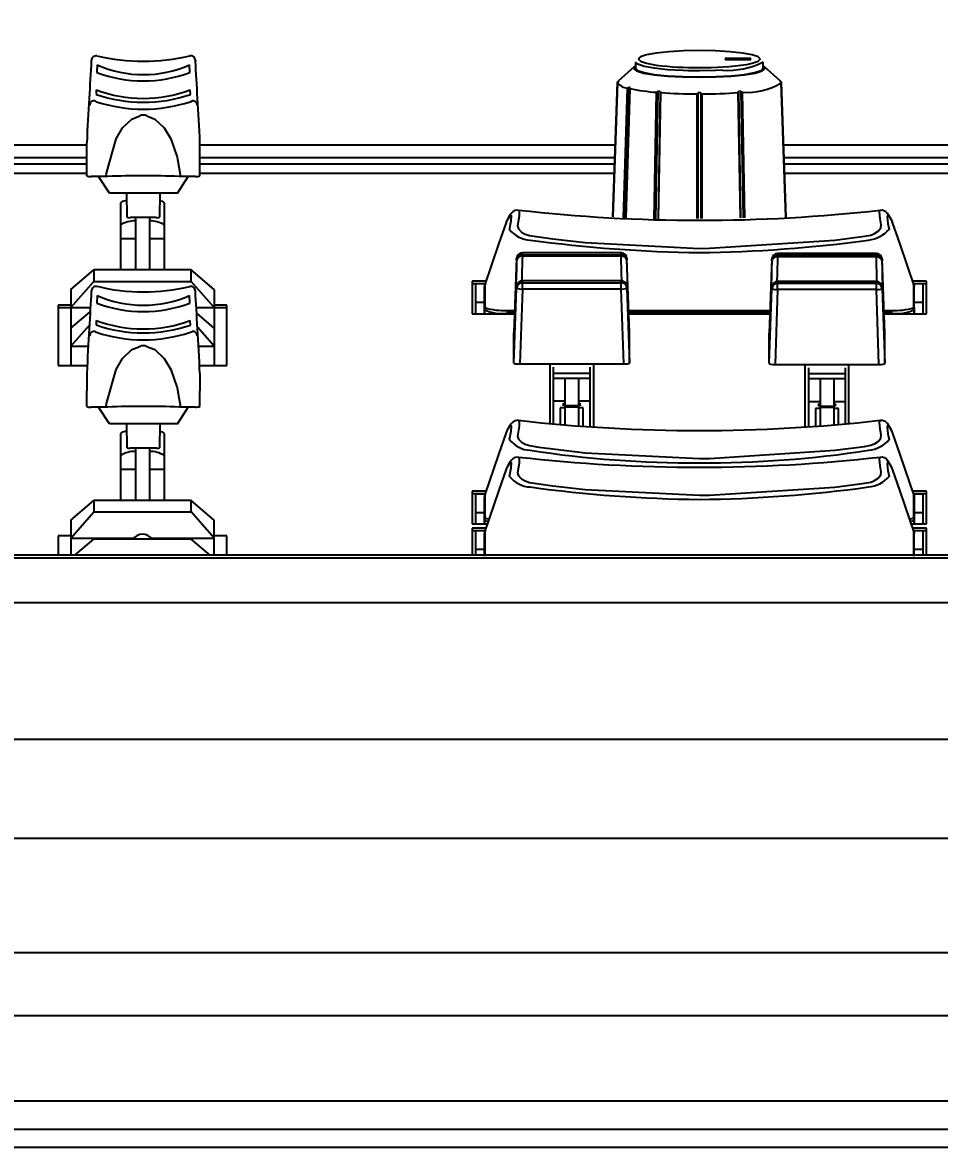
# Model space of a CAD drawing. Header units: inches. Extents: x 0.6 to 61.5, y 0.9 to 41.7.
# Drawn here: x 18.038 to 21.163, y 3.156 to 6.992 of the extents above; entities that cross this region are included whole.
import ezdxf

# ---------------------------------------------------------------- set-up
doc = ezdxf.new("R2010")
doc.units = ezdxf.units.IN
doc.header["$MEASUREMENT"] = 0
doc.layers.add('DIM', color=1, linetype='Continuous')
doc.layers.add('OBJECT', color=7, linetype='Continuous')
doc.styles.add('Arial', font='arial.ttf')
doc.dimstyles.new('ANSI & Metric .40 Stacked', dxfattribs={"dimscale": 2.666667, "dimtxt": 0.4, "dimasz": 0.5, "dimexe": 0.4, "dimexo": 0.4, "dimgap": 0.133333, "dimtad": 0, "dimtih": 1, "dimtoh": 1, "dimzin": 4, "dimdsep": 46, "dimtxsty": 'Arial', "dimcen": 0.2, "dimadec": 0, "dimazin": 0, "dimtfac": 0.75, "dimtofl": 0, "dimtmove": 0, "dimatfit": 3, "dimfxl": 1, "dimtolj": 1, "dimtzin": 0, "dimarcsym": 0})

# ---------------------------------------------------------------- blocks, each defined once
blk = doc.blocks.new('*D2')
at = {"layer": 'Defpoints', "color": 0, "transparency": 16777216}
for p in [(34.8192, 8.7457), (0.6492, 6.5153), (34.8192, 6.5144)]:
    blk.add_point(p, dxfattribs=at)
at = {"layer": 'DIM', "color": 0, "lineweight": -2, "transparency": 16777216}
for p, q in [((0.6492, 6.9153), (0.6492, 9.1457)), ((34.8192, 6.9144), (34.8192, 9.1457)), ((1.1492, 8.7457), (16.5511, 8.7457)), ((34.3192, 8.7457), (18.9173, 8.7457))]:
    blk.add_line(p, q, dxfattribs=at)
at = {"layer": 'DIM', "color": 0, "transparency": 16777216}
for points in [[(1.1492, 8.829), (1.1492, 8.6623), (0.6492, 8.7457)], [(34.3192, 8.829), (34.3192, 8.6623), (34.8192, 8.7457)]]:
    blk.add_solid(points, dxfattribs=at)
at = {"layer": 'DIM', "color": 0, "transparency": 16777216, "char_height": 0.4, "attachment_point": 5, "style": 'Arial'}
for s, insert in [('\\A1;34.17', (17.7342, 9.0834)), ('\\A1;[868mm]', (17.7342, 8.356))]:
    blk.add_mtext(s, dxfattribs=dict(at, insert=insert))

msp = doc.modelspace()

# ---------------------------------------------------------------- linework, layer by layer
at = {"layer": 'OBJECT'}
for p, q in [((20.5197, 6.8686), (20.4326, 6.8686)), ((20.4326, 6.8686), (20.4326, 6.865)), ((20.5197, 6.8677), (20.4326, 6.8677)), ((20.5197, 6.865), (20.5197, 6.8686)), ((18.2722, 6.8582), (18.2723, 6.8602)), ((18.2919, 6.8468), (18.291, 6.8215)), ((18.6078, 6.8214), (18.6072, 6.8468)), ((20.1222, 6.8408), (20.0692, 6.7925)), ((20.1272, 6.8569), (20.1272, 6.8361)), ((20.4326, 6.865), (20.5197, 6.865)), ((20.5622, 6.8361), (20.5622, 6.8569)), ((20.6201, 6.7925), (20.5672, 6.8408)), ((20.0662, 6.7877), (20.0692, 6.7925)), ((20.0662, 6.7877), (20.0692, 6.7902)), ((20.0697, 6.7893), (20.0697, 6.7907)), ((20.3447, 6.8266), (20.306, 6.8271)), ((20.6197, 6.7907), (20.6197, 6.7893)), ((20.6202, 6.7902), (20.6232, 6.7878)), ((18.2889, 6.762), (18.2882, 6.7467)), ((18.6102, 6.7464), (18.6094, 6.7617)), ((20.05, 6.3291), (20.0662, 6.7877)), ((20.0662, 6.7855), (20.0501, 6.3291)), ((20.0692, 6.7888), (20.0662, 6.7855)), ((20.086, 6.326), (20.0995, 6.7682)), ((20.104, 6.7714), (20.0905, 6.3256)), ((20.1075, 6.7663), (20.094, 6.3253)), ((20.0995, 6.7682), (20.1036, 6.771)), ((20.109, 6.7702), (20.104, 6.7714)), ((20.1086, 6.7697), (20.1075, 6.7663)), ((20.1909, 6.3214), (20.1985, 6.7536)), ((20.2029, 6.7572), (20.1952, 6.3214)), ((20.1985, 6.7536), (20.2026, 6.7567)), ((20.2115, 6.7565), (20.2029, 6.7572)), ((20.2115, 6.7565), (20.2039, 6.3216)), ((20.2124, 6.7525), (20.2048, 6.3216)), ((20.2112, 6.7559), (20.2124, 6.7525)), ((20.3397, 6.7517), (20.3397, 6.3234)), ((20.3497, 6.7517), (20.3397, 6.7517)), ((20.3497, 6.7517), (20.3497, 6.3236)), ((20.477, 6.7525), (20.4781, 6.756)), ((20.4845, 6.3254), (20.477, 6.7525)), ((20.4865, 6.7572), (20.4778, 6.7565)), ((20.4778, 6.7565), (20.4854, 6.3255)), ((20.4865, 6.7572), (20.4941, 6.3256)), ((20.4868, 6.7566), (20.4909, 6.7536)), ((20.4909, 6.7536), (20.4984, 6.3256)), ((20.6232, 6.7855), (20.6202, 6.7888)), ((20.6232, 6.7878), (20.6394, 6.3276)), ((20.6394, 6.3276), (20.6232, 6.7855)), ((18.2868, 6.7235), (18.2893, 6.7216)), ((18.6098, 6.7216), (18.6157, 6.7241)), ((20.3367, 6.7479), (20.3397, 6.7512)), ((20.3367, 6.3234), (20.3367, 6.7479)), ((20.3497, 6.7511), (20.3527, 6.7479)), ((20.3527, 6.7479), (20.3527, 6.3236)), ((18.2576, 6.573), (17.8836, 6.573)), ((18.2576, 6.5728), (17.8836, 6.5728)), ((18.2566, 6.4689), (18.2566, 6.5814)), ((18.6426, 6.4689), (18.6426, 6.5814)), ((20.0586, 6.573), (18.6436, 6.573)), ((20.0586, 6.5728), (18.6436, 6.5728)), ((34.1582, 6.573), (20.6308, 6.573)), ((34.1582, 6.5728), (20.6308, 6.5728)), ((17.8836, 6.5315), (18.2576, 6.5315)), ((18.6436, 6.5315), (20.0571, 6.5315)), ((20.6323, 6.5315), (34.1582, 6.5315)), ((18.2576, 6.5089), (17.8836, 6.5089)), ((20.0563, 6.5089), (18.6436, 6.5089)), ((34.1582, 6.5089), (20.633, 6.5089)), ((18.2576, 6.4765), (17.8836, 6.4765)), ((18.3231, 6.4668), (18.2722, 6.4668)), ((18.3337, 6.4093), (18.2972, 6.4668)), ((18.328, 6.4668), (18.3231, 6.4668)), ((18.5654, 6.4093), (18.6019, 6.4668)), ((18.576, 6.4668), (18.5711, 6.4668)), ((18.627, 6.4668), (18.576, 6.4668)), ((20.0552, 6.4765), (18.6436, 6.4765)), ((34.1572, 6.4765), (20.6342, 6.4765)), ((18.5654, 6.4093), (18.3337, 6.4093)), ((18.3946, 6.3275), (18.3931, 6.4093)), ((18.506, 6.4093), (18.5046, 6.3275)), ((18.3717, 6.377), (18.3717, 6.1484)), ((18.5217, 6.1484), (18.5217, 6.377)), ((18.4946, 6.3262), (18.4046, 6.3262)), ((18.4231, 6.3262), (18.4231, 6.1484)), ((18.4703, 6.3262), (18.4703, 6.1484)), ((18.4231, 6.2535), (18.3717, 6.2535)), ((18.5217, 6.2535), (18.4703, 6.2535)), ((20.3447, 6.2214), (20.3789, 6.2216)), ((19.7218, 6.1872), (19.7128, 5.9343)), ((19.7218, 6.1811), (19.7218, 6.1872)), ((20.0779, 6.2062), (19.7415, 6.2062)), ((19.7415, 6.1943), (19.7415, 6.2062)), ((20.0779, 6.206), (19.7415, 6.206)), ((19.7415, 6.1999), (20.0779, 6.1999)), ((20.0779, 6.1943), (19.7415, 6.1943)), ((20.0779, 6.1943), (20.0779, 6.2062)), ((20.0976, 6.1872), (20.0976, 6.1811)), ((20.1065, 5.9343), (20.0976, 6.1872)), ((20.5918, 6.1852), (20.5828, 5.9324)), ((20.5918, 6.1792), (20.5918, 6.1852)), ((20.9479, 6.2042), (20.6115, 6.2042)), ((20.6115, 6.1924), (20.6115, 6.2042)), ((20.9479, 6.204), (20.6115, 6.204)), ((20.6115, 6.198), (20.9479, 6.198)), ((20.9479, 6.1924), (20.6115, 6.1924)), ((20.9479, 6.1924), (20.9479, 6.2042)), ((20.9676, 6.1852), (20.9676, 6.1792)), ((20.9765, 5.9324), (20.9676, 6.1852)), ((18.2026, 6.0814), (18.2813, 6.1484)), ((18.2813, 6.1484), (18.2813, 6.109)), ((18.612, 6.1484), (18.2813, 6.1484)), ((18.612, 6.109), (18.612, 6.1484)), ((18.6908, 6.0814), (18.612, 6.1484)), ((18.2026, 6.02), (18.2813, 6.109)), ((18.2813, 6.109), (18.612, 6.109)), ((18.6908, 6.02), (18.612, 6.109)), ((19.6176, 6.1097), (19.5702, 6.1097)), ((19.5702, 6.1097), (19.5702, 5.9985)), ((19.5702, 6.1018), (19.6149, 6.1018)), ((19.6143, 6.1001), (19.5822, 6.1001)), ((19.5822, 6.1001), (19.5822, 5.9985)), ((19.6164, 6.0993), (19.6135, 6.0973)), ((20.0779, 6.1106), (19.7415, 6.1106)), ((19.7415, 6.0828), (19.7415, 6.1106)), ((20.0779, 6.1104), (19.7415, 6.1104)), ((19.7415, 6.1044), (20.0779, 6.1044)), ((20.0779, 6.0828), (20.0779, 6.1106)), ((20.9479, 6.1087), (20.6115, 6.1087)), ((20.6115, 6.0809), (20.6115, 6.1087)), ((20.9479, 6.1085), (20.6115, 6.1085)), ((20.6115, 6.1024), (20.9479, 6.1024)), ((20.9479, 6.0809), (20.9479, 6.1087)), ((21.1192, 6.1097), (21.0718, 6.1097)), ((21.0759, 6.0973), (21.073, 6.0993)), ((21.0745, 6.1018), (21.1192, 6.1018)), ((21.1072, 6.1001), (21.075, 6.1001)), ((21.1072, 5.9985), (21.1072, 6.1001)), ((21.1192, 5.9985), (21.1192, 6.1097)), ((18.2026, 6.0814), (18.2026, 5.8225)), ((18.6908, 6.0814), (18.6908, 5.8225)), ((19.6124, 6.0912), (19.6122, 6.0646)), ((19.6122, 6.0646), (19.6122, 5.9985)), ((19.7128, 5.8302), (19.7218, 6.0856)), ((19.7218, 6.0856), (19.7218, 6.0916)), ((19.7415, 6.0828), (19.7325, 5.8275)), ((20.0779, 6.0828), (19.7415, 6.0828)), ((20.0869, 5.8275), (20.0779, 6.0828)), ((20.0976, 6.0916), (20.0976, 6.0856)), ((20.0976, 6.0856), (20.1065, 5.8302)), ((20.5828, 5.8283), (20.5918, 6.0836)), ((20.5918, 6.0836), (20.5918, 6.0896)), ((20.6115, 6.0809), (20.6025, 5.8255)), ((20.9479, 6.0809), (20.6115, 6.0809)), ((20.9569, 5.8255), (20.9479, 6.0809)), ((20.9676, 6.0896), (20.9676, 6.0836)), ((20.9676, 6.0836), (20.9765, 5.8283)), ((21.077, 6.0134), (21.077, 6.0912)), ((21.0772, 6.0646), (21.077, 6.0912)), ((21.0772, 5.9985), (21.0772, 6.0646)), ((18.2026, 6.0276), (18.1597, 6.0276)), ((18.1597, 6.0276), (18.1597, 5.8225)), ((18.2919, 6.0604), (18.291, 6.0351)), ((18.6078, 6.035), (18.6072, 6.0604)), ((18.7337, 6.0276), (18.6908, 6.0276)), ((18.7337, 5.8225), (18.7337, 6.0276)), ((19.5822, 6.0378), (19.6122, 6.0378)), ((21.0772, 6.0378), (21.1072, 6.0378)), ((18.1597, 6.0197), (18.2026, 6.0197)), ((18.2026, 6.02), (18.269, 6.02)), ((18.2026, 5.9494), (18.2681, 6.0052)), ((18.6301, 6.02), (18.6908, 6.02)), ((18.6908, 5.9494), (18.6313, 6.0001)), ((18.6908, 6.0197), (18.7337, 6.0197)), ((19.5702, 5.9985), (19.7151, 5.9985)), ((19.6123, 5.9985), (19.6124, 6.0134)), ((19.69, 6.0099), (19.7155, 6.0098)), ((19.6904, 6.0015), (19.6904, 5.9985)), ((20.1039, 6.0098), (20.5856, 6.0098)), ((20.1043, 5.9985), (20.5852, 5.9985)), ((20.9738, 6.0098), (20.9994, 6.0099)), ((20.9742, 5.9985), (21.1192, 5.9985)), ((20.999, 5.9985), (20.999, 6.0015)), ((21.077, 6.0134), (21.0771, 5.9985)), ((18.2026, 5.8881), (18.2655, 5.9592)), ((18.2889, 5.9757), (18.2882, 5.9603)), ((18.6102, 5.9601), (18.6094, 5.9754)), ((18.6908, 5.8881), (18.634, 5.9522)), ((18.2868, 5.9372), (18.2893, 5.9353)), ((18.6098, 5.9353), (18.6157, 5.9378)), ((19.7128, 5.8302), (19.7128, 5.9343)), ((20.1065, 5.8302), (20.1065, 5.9343)), ((20.5828, 5.8283), (20.5828, 5.9324)), ((20.9765, 5.8283), (20.9765, 5.9324)), ((18.2026, 5.8881), (18.2616, 5.8881)), ((18.6375, 5.8881), (18.6908, 5.8881)), ((18.1597, 5.8225), (18.258, 5.8225)), ((18.2566, 5.795), (18.2566, 5.7353)), ((18.6411, 5.8225), (18.7337, 5.8225)), ((18.6426, 5.795), (18.6426, 5.7353)), ((19.7325, 5.8275), (20.0869, 5.8275)), ((19.8113, 5.8238), (19.8113, 5.8275)), ((19.8347, 5.8238), (19.8347, 5.6243)), ((19.8467, 5.8159), (19.8467, 5.6231)), ((19.8467, 5.7964), (19.9727, 5.7964)), ((19.9727, 5.6131), (19.9727, 5.8159)), ((19.9847, 5.6123), (19.9847, 5.8238)), ((20.0081, 5.8238), (20.0081, 5.8275)), ((20.6025, 5.8255), (20.9569, 5.8255)), ((20.6813, 5.8219), (20.6813, 5.8255)), ((20.7047, 5.8219), (20.7047, 5.6123)), ((20.7167, 5.8139), (20.7167, 5.6131)), ((20.7167, 5.7944), (20.8427, 5.7944)), ((20.8427, 5.6231), (20.8427, 5.8139)), ((20.8547, 5.6243), (20.8547, 5.8219)), ((20.8781, 5.8219), (20.8781, 5.8255)), ((19.8467, 5.7794), (19.9727, 5.7794)), ((19.8861, 5.7794), (19.8861, 5.6197)), ((19.9333, 5.7794), (19.9333, 5.6159)), ((20.7167, 5.7775), (20.8427, 5.7775)), ((20.7561, 5.7775), (20.7561, 5.6159)), ((20.8033, 5.7775), (20.8033, 5.6197)), ((18.2566, 5.6826), (18.2566, 5.7353)), ((18.6426, 5.6826), (18.6426, 5.7353)), ((18.3231, 5.6804), (18.2722, 5.6804)), ((18.3337, 5.6229), (18.2972, 5.6804)), ((18.328, 5.6805), (18.3231, 5.6804)), ((18.5654, 5.6229), (18.6019, 5.6804)), ((18.576, 5.6804), (18.5711, 5.6805)), ((18.627, 5.6804), (18.576, 5.6804)), ((19.8861, 5.7004), (19.8467, 5.7004)), ((19.8861, 5.6774), (19.8703, 5.6774)), ((19.8703, 5.6774), (19.8703, 5.621)), ((19.9333, 5.6846), (19.8861, 5.6846)), ((19.9333, 5.6802), (19.8861, 5.6802)), ((19.9727, 5.7004), (19.9333, 5.7004)), ((19.9491, 5.6774), (19.9333, 5.6774)), ((19.9491, 5.6147), (19.9491, 5.6774)), ((20.7561, 5.6985), (20.7167, 5.6985)), ((20.8033, 5.6826), (20.7561, 5.6826)), ((20.8033, 5.6783), (20.7561, 5.6783)), ((20.8427, 5.6985), (20.8033, 5.6985)), ((20.7561, 5.6754), (20.7403, 5.6754)), ((20.7403, 5.6754), (20.7403, 5.6147)), ((20.8191, 5.6754), (20.8033, 5.6754)), ((20.8191, 5.621), (20.8191, 5.6754)), ((18.5654, 5.6229), (18.3337, 5.6229)), ((18.3946, 5.5412), (18.3931, 5.6229)), ((18.506, 5.6229), (18.5046, 5.5412)), ((18.3717, 5.5907), (18.3717, 5.3621)), ((18.5217, 5.3621), (18.5217, 5.5907)), ((18.4946, 5.5398), (18.4046, 5.5398)), ((18.4231, 5.5398), (18.4231, 5.3621)), ((18.4703, 5.5398), (18.4703, 5.3621)), ((20.3447, 5.5047), (20.3789, 5.5048)), ((18.4231, 5.4672), (18.3717, 5.4672)), ((18.5217, 5.4672), (18.4703, 5.4672)), ((19.6176, 5.393), (19.5702, 5.393)), ((19.5702, 5.393), (19.5702, 5.2818)), ((19.5702, 5.3851), (19.6149, 5.3851)), ((19.6143, 5.3834), (19.5822, 5.3834)), ((19.5822, 5.3834), (19.5822, 5.2818)), ((19.6124, 5.3744), (19.6122, 5.3479)), ((19.6164, 5.3826), (19.6135, 5.3806)), ((20.3447, 5.3794), (20.3789, 5.3796)), ((21.1192, 5.393), (21.0718, 5.393)), ((21.0759, 5.3806), (21.073, 5.3826)), ((21.0745, 5.3851), (21.1192, 5.3851)), ((21.1072, 5.3834), (21.075, 5.3834)), ((21.077, 5.3744), (21.077, 5.2967)), ((21.0772, 5.3479), (21.077, 5.3744)), ((21.1072, 5.2818), (21.1072, 5.3834)), ((21.1192, 5.2818), (21.1192, 5.393)), ((18.2026, 5.2951), (18.2813, 5.3621)), ((18.2813, 5.3621), (18.2813, 5.3226)), ((18.612, 5.3621), (18.2813, 5.3621)), ((18.612, 5.3226), (18.612, 5.3621)), ((18.6908, 5.2951), (18.612, 5.3621)), ((19.6122, 5.3479), (19.6122, 5.2818)), ((21.0772, 5.2818), (21.0772, 5.3479)), ((18.2026, 5.2337), (18.2813, 5.3226)), ((18.2026, 5.2951), (18.2026, 5.175)), ((18.2813, 5.3226), (18.612, 5.3226)), ((18.6908, 5.2337), (18.612, 5.3226)), ((18.6908, 5.175), (18.6908, 5.2951)), ((19.5822, 5.321), (19.6122, 5.321)), ((19.6123, 5.2818), (19.6124, 5.2967)), ((21.077, 5.2967), (21.0771, 5.2818)), ((21.0772, 5.321), (21.1072, 5.321)), ((19.5702, 5.2818), (19.6224, 5.2818)), ((19.6176, 5.2677), (19.5702, 5.2677)), ((19.5702, 5.2677), (19.5702, 5.175)), ((19.5702, 5.2598), (19.6149, 5.2598)), ((19.6143, 5.2581), (19.5822, 5.2581)), ((19.5822, 5.2581), (19.5822, 5.175)), ((19.6164, 5.2573), (19.6135, 5.2553)), ((21.067, 5.2818), (21.1192, 5.2818)), ((21.1192, 5.2677), (21.0718, 5.2677)), ((21.0759, 5.2553), (21.073, 5.2573)), ((21.0745, 5.2598), (21.1192, 5.2598)), ((21.1072, 5.2581), (21.075, 5.2581)), ((21.1072, 5.175), (21.1072, 5.2581)), ((21.1192, 5.175), (21.1192, 5.2677)), ((18.2026, 5.2413), (18.1597, 5.2413)), ((18.1597, 5.2413), (18.1597, 5.175)), ((18.2026, 5.2337), (18.4173, 5.2337)), ((18.2166, 5.175), (18.2813, 5.2301)), ((18.612, 5.2301), (18.2813, 5.2301)), ((18.4761, 5.2337), (18.6908, 5.2337)), ((18.6768, 5.175), (18.612, 5.2301)), ((18.7337, 5.2413), (18.6908, 5.2413)), ((18.7337, 5.175), (18.7337, 5.2413)), ((19.6124, 5.2492), (19.6122, 5.2226)), ((19.6122, 5.2226), (19.6122, 5.175)), ((21.077, 5.1714), (21.077, 5.2492)), ((21.0772, 5.2226), (21.077, 5.2492)), ((21.0772, 5.175), (21.0772, 5.2226)), ((19.5822, 5.1958), (19.6122, 5.1958)), ((21.0772, 5.1958), (21.1072, 5.1958)), ((34.1692, 5.175), (1.2992, 5.175)), ((34.1692, 5.1653), (1.2992, 5.1653)), ((19.6135, 5.1776), (19.6193, 5.175)), ((21.0701, 5.175), (21.0758, 5.1776)), ((34.1692, 5.0125), (1.2992, 5.0125)), ((34.1692, 4.5468), (1.2992, 4.5468)), ((1.2992, 4.2106), (34.1692, 4.2106)), ((34.1692, 3.8196), (1.2992, 3.8196)), ((34.1692, 3.6044), (1.2992, 3.6044)), ((34.1667, 3.3136), (1.3017, 3.3136)), ((1.2992, 3.2186), (34.1692, 3.2186)), ((34.1692, 3.1556), (1.2992, 3.1556))]:
    msp.add_line(p, q, dxfattribs=at)
at = {"layer": 'OBJECT', "flags": 128}
for points in [[(20.1395, 6.8711), (20.1372, 6.8668), (20.1443, 6.8593), (20.165, 6.8524), (20.198, 6.8464), (20.198, 6.8464)], [(20.5521, 6.8677), (20.5451, 6.8743), (20.5244, 6.8813), (20.4914, 6.8872), (20.4484, 6.8918), (20.3984, 6.8947), (20.3447, 6.8957), (20.291, 6.8947), (20.2409, 6.8918), (20.198, 6.8872), (20.165, 6.8813), (20.1443, 6.8743), (20.1395, 6.8711)], [(20.5064, 6.8487), (20.5244, 6.8524), (20.5451, 6.8593), (20.5522, 6.8668), (20.5521, 6.8677)], [(18.2722, 6.8615), (18.2721, 6.8594), (18.2721, 6.8587)], [(18.2722, 6.8615), (18.2722, 6.8613), (18.2721, 6.8587)], [(18.2722, 6.8579), (18.2721, 6.8564), (18.2721, 6.8556)], [(18.2723, 6.8602), (18.2723, 6.8614), (18.2724, 6.863), (18.2724, 6.8631), (18.2722, 6.8615)], [(18.6269, 6.8614), (18.6268, 6.8631), (18.6267, 6.863), (18.6268, 6.8614), (18.6269, 6.8582)], [(18.6271, 6.8587), (18.627, 6.8593), (18.6269, 6.8614)], [(18.6271, 6.8587), (18.6269, 6.8613), (18.6269, 6.8614)], [(20.1272, 6.8442), (20.1236, 6.842), (20.1201, 6.8342), (20.1306, 6.8264), (20.1547, 6.8193), (20.1906, 6.8133), (20.2363, 6.8087), (20.2887, 6.8058), (20.3447, 6.8048)], [(20.306, 6.8271), (20.2884, 6.8277), (20.2359, 6.8307), (20.1909, 6.8355), (20.1563, 6.8418), (20.1346, 6.8491), (20.1272, 6.8569)], [(20.1272, 6.8361), (20.1346, 6.8283), (20.1563, 6.821), (20.1909, 6.8147), (20.2359, 6.8099), (20.2884, 6.8069), (20.3447, 6.8059)], [(20.3447, 6.8048), (20.4007, 6.8058), (20.4531, 6.8087), (20.4987, 6.8133), (20.5347, 6.8193), (20.5587, 6.8264), (20.5693, 6.8342), (20.5658, 6.842), (20.5622, 6.8442)], [(20.3447, 6.8059), (20.401, 6.8069), (20.4534, 6.8099), (20.4985, 6.8147), (20.533, 6.821), (20.5548, 6.8283), (20.5622, 6.8361)], [(20.4241, 6.8287), (20.401, 6.8277), (20.3447, 6.8266)], [(18.3231, 6.4668), (18.3245, 6.4784), (18.3564, 6.5949), (18.3789, 6.6325), (18.4106, 6.6625), (18.4376, 6.6733)], [(18.4615, 6.6733), (18.4885, 6.6625), (18.5203, 6.6325), (18.5427, 6.5949), (18.5647, 6.5323), (18.576, 6.4668)], [(18.3936, 6.3844), (18.3774, 6.381), (18.3717, 6.377)], [(18.5217, 6.377), (18.516, 6.381), (18.5055, 6.3835)], [(19.698, 6.286), (19.698, 6.286), (19.7035, 6.3153), (19.7044, 6.3323), (19.6998, 6.3334), (19.6898, 6.3179), (19.6861, 6.3106), (19.6861, 6.3106)], [(19.7281, 6.3518), (19.7165, 6.3503), (19.709, 6.346), (19.7031, 6.3402), (19.6968, 6.3311), (19.6923, 6.3232), (19.6896, 6.3187), (19.6862, 6.3106)], [(19.7284, 6.3498), (19.7309, 6.3493), (19.73, 6.3315), (19.7243, 6.2978), (19.7284, 6.2875), (19.7389, 6.2771), (19.7505, 6.2704)], [(20.9373, 6.27), (20.9419, 6.2719), (20.9542, 6.28), (20.9633, 6.2915), (20.9646, 6.302), (20.9608, 6.3223), (20.9582, 6.3458), (20.9607, 6.3505)], [(21.0031, 6.3102), (21.0023, 6.3131), (21.0001, 6.3175), (20.9986, 6.3206), (20.9859, 6.3406), (20.9798, 6.3465), (20.9685, 6.3516), (20.9607, 6.3509)], [(21.0033, 6.3106), (21.0033, 6.3106), (21.0017, 6.3137), (20.9878, 6.3347), (20.9847, 6.3293), (20.9873, 6.3064), (20.9914, 6.286), (20.9914, 6.286)], [(19.6858, 6.3101), (19.6604, 6.2355), (19.6127, 6.0952)], [(21.0767, 6.0952), (21.029, 6.2355), (21.0035, 6.3101)], [(19.7505, 6.2704), (19.7654, 6.2654), (19.798, 6.2606), (19.8448, 6.2543), (19.955, 6.2415), (20.3447, 6.2214)], [(20.3789, 6.2216), (20.379, 6.2216), (20.8067, 6.2496), (20.9074, 6.2628), (20.9293, 6.2668), (20.9373, 6.27)], [(19.6135, 6.0973), (19.6126, 6.0943), (19.6124, 6.0912)], [(19.6124, 6.0134), (19.6124, 6.0134), (19.6124, 6.0134), (19.6124, 6.0134), (19.6124, 6.0136), (19.6124, 6.014), (19.6124, 6.0159), (19.6124, 6.0232), (19.6124, 6.0523), (19.6124, 6.0815), (19.6124, 6.0887), (19.6124, 6.0906), (19.6124, 6.091), (19.6124, 6.0911), (19.6124, 6.0912), (19.6124, 6.0912), (19.6124, 6.0912), (19.6124, 6.0912), (19.6124, 6.0912), (19.6124, 6.0912)], [(21.0759, 6.0973), (21.0767, 6.0943), (21.077, 6.0912)], [(19.6135, 6.0196), (19.6126, 6.0166), (19.6124, 6.0134)], [(19.69, 6.0099), (19.6902, 6.0057), (19.6904, 6.0015)], [(19.7152, 6.0015), (19.7008, 6.0015), (19.693, 6.0015), (19.6911, 6.0015), (19.6906, 6.0015), (19.6905, 6.0015), (19.6904, 6.0015), (19.6904, 6.0015), (19.6904, 6.0015), (19.6904, 6.0015)], [(20.5853, 6.0015), (20.3447, 6.0015), (20.1042, 6.0015)], [(20.9994, 6.0099), (20.9992, 6.0057), (20.999, 6.0015)], [(21.0758, 6.0196), (21.0767, 6.0166), (21.077, 6.0134)], [(18.3231, 5.6804), (18.3245, 5.6921), (18.3564, 5.8085), (18.3789, 5.8461), (18.4106, 5.8762), (18.4376, 5.887)], [(18.4615, 5.887), (18.4885, 5.8762), (18.5203, 5.8461), (18.5427, 5.8085), (18.5647, 5.746), (18.576, 5.6804)], [(19.8861, 5.6923), (19.8806, 5.6911), (19.8782, 5.6894)], [(19.8782, 5.6894), (19.8806, 5.6878), (19.8861, 5.6865)], [(19.9412, 5.6894), (19.9388, 5.6911), (19.9333, 5.6923)], [(19.9333, 5.6865), (19.9388, 5.6878), (19.9412, 5.6894)], [(20.7561, 5.6904), (20.7506, 5.6892), (20.7482, 5.6875)], [(20.7482, 5.6875), (20.7506, 5.6858), (20.7561, 5.6846)], [(20.8112, 5.6875), (20.8088, 5.6892), (20.8033, 5.6904)], [(20.8033, 5.6846), (20.8088, 5.6858), (20.8112, 5.6875)], [(19.698, 5.5692), (19.698, 5.5692), (19.7035, 5.5986), (19.7044, 5.6156), (19.6998, 5.6166), (19.6898, 5.6011), (19.6861, 5.5939), (19.6861, 5.5939)], [(19.7281, 5.6351), (19.7165, 5.6335), (19.709, 5.6293), (19.7031, 5.6234), (19.6968, 5.6144), (19.6923, 5.6065), (19.6896, 5.602), (19.6862, 5.5938)], [(19.7284, 5.6331), (19.7309, 5.6325), (19.73, 5.6148), (19.7243, 5.581), (19.7284, 5.5707), (19.7389, 5.5603), (19.7505, 5.5536)], [(20.9373, 5.5533), (20.9419, 5.5551), (20.9542, 5.5633), (20.9633, 5.5748), (20.9646, 5.5853), (20.9608, 5.6055), (20.9582, 5.629), (20.9607, 5.6338)], [(21.0031, 5.5935), (21.0023, 5.5964), (21.0001, 5.6008), (20.9986, 5.6038), (20.9859, 5.6238), (20.9798, 5.6297), (20.9685, 5.6348), (20.9607, 5.6342)], [(21.0033, 5.5939), (21.0033, 5.5939), (21.0017, 5.597), (20.9878, 5.618), (20.9847, 5.6125), (20.9873, 5.5896), (20.9914, 5.5692), (20.9914, 5.5692)], [(18.3936, 5.5981), (18.3774, 5.5947), (18.3717, 5.5907)], [(18.5217, 5.5907), (18.516, 5.5947), (18.5055, 5.5972)], [(19.6858, 5.5934), (19.6604, 5.5187), (19.6127, 5.3785)], [(21.0767, 5.3785), (21.029, 5.5187), (21.0035, 5.5934)], [(19.7505, 5.5536), (19.7654, 5.5487), (19.798, 5.5438), (19.8448, 5.5375), (19.955, 5.5248), (20.3447, 5.5047)], [(20.3789, 5.5048), (20.379, 5.5048), (20.8067, 5.5328), (20.9074, 5.5461), (20.9293, 5.55), (20.9373, 5.5533)], [(19.698, 5.444), (19.698, 5.444), (19.7035, 5.4733), (19.7044, 5.4903), (19.6998, 5.4914), (19.6898, 5.4759), (19.6861, 5.4686), (19.6861, 5.4686)], [(19.7281, 5.5098), (19.7165, 5.5083), (19.709, 5.504), (19.7031, 5.4982), (19.6968, 5.4891), (19.6923, 5.4813), (19.6896, 5.4767), (19.6862, 5.4686)], [(19.7284, 5.5078), (19.7309, 5.5073), (19.73, 5.4895), (19.7243, 5.4558), (19.7284, 5.4455), (19.7389, 5.4351), (19.7505, 5.4284)], [(20.9373, 5.428), (20.9419, 5.4299), (20.9542, 5.438), (20.9633, 5.4495), (20.9646, 5.46), (20.9608, 5.4803), (20.9582, 5.5038), (20.9607, 5.5085)], [(21.0031, 5.4682), (21.0023, 5.4711), (21.0001, 5.4755), (20.9986, 5.4786), (20.9859, 5.4986), (20.9798, 5.5045), (20.9685, 5.5096), (20.9607, 5.5089)], [(21.0033, 5.4686), (21.0033, 5.4686), (21.0017, 5.4718), (20.9878, 5.4927), (20.9847, 5.4873), (20.9873, 5.4644), (20.9914, 5.444), (20.9914, 5.444)], [(19.6858, 5.4682), (19.6604, 5.3935), (19.6127, 5.2532)], [(21.0767, 5.2532), (21.029, 5.3935), (21.0035, 5.4681)], [(19.7505, 5.4284), (19.7654, 5.4234), (19.798, 5.4186), (19.8448, 5.4123), (19.955, 5.3995), (20.3447, 5.3794)], [(20.3789, 5.3796), (20.379, 5.3796), (20.8067, 5.4076), (20.9074, 5.4208), (20.9293, 5.4248), (20.9373, 5.428)], [(19.6135, 5.3806), (19.6126, 5.3775), (19.6124, 5.3744)], [(19.6124, 5.2967), (19.6124, 5.2967), (19.6124, 5.2967), (19.6124, 5.2967), (19.6124, 5.2968), (19.6124, 5.2973), (19.6124, 5.2991), (19.6124, 5.3065), (19.6124, 5.3356), (19.6124, 5.3647), (19.6124, 5.372), (19.6124, 5.3738), (19.6124, 5.3743), (19.6124, 5.3744), (19.6124, 5.3744), (19.6124, 5.3744), (19.6124, 5.3744), (19.6124, 5.3744), (19.6124, 5.3744), (19.6124, 5.3744)], [(21.0759, 5.3806), (21.0767, 5.3775), (21.077, 5.3744)], [(19.6135, 5.3029), (19.6126, 5.2998), (19.6124, 5.2967)], [(19.625, 5.2896), (19.6183, 5.2912), (19.6124, 5.2967)], [(19.6135, 5.3029), (19.6204, 5.2998), (19.628, 5.2984)], [(21.0613, 5.2984), (21.069, 5.2998), (21.0758, 5.3029)], [(21.077, 5.2967), (21.071, 5.2912), (21.0643, 5.2896)], [(21.0758, 5.3029), (21.0767, 5.2998), (21.077, 5.2967)], [(19.6135, 5.2553), (19.6126, 5.2523), (19.6124, 5.2492)], [(19.6124, 5.1714), (19.6124, 5.1714), (19.6124, 5.1714), (19.6124, 5.1714), (19.6124, 5.1716), (19.6124, 5.172), (19.6124, 5.1739), (19.6124, 5.1812), (19.6124, 5.2103), (19.6124, 5.2395), (19.6124, 5.2467), (19.6124, 5.2486), (19.6124, 5.249), (19.6124, 5.2491), (19.6124, 5.2492), (19.6124, 5.2492), (19.6124, 5.2492), (19.6124, 5.2492), (19.6124, 5.2492), (19.6124, 5.2492)], [(21.0759, 5.2553), (21.0767, 5.2523), (21.077, 5.2492)]]:
    msp.add_lwpolyline(points, dxfattribs=at)
at = {"layer": 'OBJECT'}
for centre, radius, start, end in [((18.2881, 6.862), 0.0158, 77.9056, 181.8394), ((18.4499, 7.5236), 0.6644, 256.228, 283.7241), ((18.6109, 6.862), 0.016, 357.8903, 101.7344), ((18.4496, 7.2085), 0.3946, 246.4462, 293.5446), ((20.336, 7.9646), 1.1267, 262.9652, 270.4406), ((20.3601, 7.8253), 0.9874, 269.1076, 278.5234), ((20.4399, 7.1038), 0.2755, 266.7115, 296.3538), ((18.4496, 7.2379), 0.4456, 249.1607, 290.8034), ((20.6136, 6.7849), 0.01, 16.6039, 49.3333), ((18.4496, 7.1921), 0.4591, 249.5177, 290.3812), ((20.1025, 6.8148), 0.0467, 218.8661, 266.2558), ((20.2507, 7.4622), 0.7105, 258.3704, 265.7863), ((20.3408, 8.5271), 1.7793, 265.8615, 269.8687), ((20.3486, 8.5265), 1.7786, 270.1323, 274.1406), ((20.5068, 6.9781), 0.225, 265.9505, 301.1607), ((18.2817, 6.7088), 0.0156, 70.8853, 176.6526), ((18.4496, 7.2114), 0.492, 250.8495, 289.0601), ((18.4496, 7.2075), 0.5116, 251.7451, 288.2549), ((18.6181, 6.7094), 0.0149, 1.1584, 99.0571), ((18.4496, 6.6457), 0.0302, 66.5869, 113.4131), ((18.2677, 6.4922), 0.0258, 244.2922, 279.8621), ((18.4496, 2.9381), 3.5308, 88.0274, 91.9726), ((18.6302, 6.5006), 0.034, 264.5377, 291.308), ((20.3447, 11.7811), 5.464, 263.5263, 276.4713), ((18.4203, 6.2227), 0.0925, 88.3133, 121.7483), ((18.473, 6.2227), 0.0925, 58.2516, 91.6867), ((19.7714, 6.3422), 0.0924, 217.4615, 267.892), ((20.9065, 6.3645), 0.1156, 277.416, 317.2305), ((20.3972, 10.8477), 4.6407, 262.2076, 269.3521), ((20.2948, 10.813), 4.606, 270.621, 277.8194), ((19.7415, 6.1865), 0.0197, 90, 177.9704), ((19.7414, 6.1864), 0.0196, 89.7316, 177.7081), ((19.7414, 6.1803), 0.0196, 89.732, 177.7077), ((19.7388, 6.177), 0.0175, 81.1579, 166.4808), ((20.0779, 6.1865), 0.0197, 2.0296, 90), ((20.078, 6.1864), 0.0196, 2.2919, 90.2684), ((20.078, 6.1803), 0.0196, 2.2923, 90.268), ((20.0806, 6.177), 0.0175, 13.5207, 98.8405), ((20.6115, 6.1845), 0.0197, 90, 177.9704), ((20.6114, 6.1844), 0.0196, 89.7353, 177.7052), ((20.6114, 6.1784), 0.0196, 89.7339, 177.7057), ((20.6088, 6.1751), 0.0175, 81.1631, 166.4757), ((20.9479, 6.1845), 0.0197, 2.0296, 90), ((20.948, 6.1844), 0.0196, 2.2948, 90.2647), ((20.948, 6.1784), 0.0196, 2.2943, 90.2661), ((20.9506, 6.1751), 0.0175, 13.5243, 98.8369), ((19.7415, 6.0909), 0.0197, 90, 177.5228), ((19.7414, 6.0908), 0.0196, 89.7325, 177.7081), ((19.7414, 6.0848), 0.0196, 89.732, 177.7077), ((20.0779, 6.0909), 0.0197, 2.4771, 90), ((20.078, 6.0908), 0.0196, 2.2919, 90.2675), ((20.078, 6.0848), 0.0196, 2.2923, 90.268), ((20.6115, 6.089), 0.0197, 90, 177.5228), ((20.6114, 6.0889), 0.0196, 89.7344, 177.7061), ((20.6114, 6.0828), 0.0196, 89.7336, 177.7061), ((20.9479, 6.089), 0.0197, 2.4771, 90), ((20.948, 6.0889), 0.0196, 2.2939, 90.2656), ((20.948, 6.0828), 0.0196, 2.2939, 90.2664), ((18.2881, 6.0757), 0.0158, 77.9069, 181.8381), ((18.4499, 6.7373), 0.6644, 256.2281, 283.724), ((18.6109, 6.0756), 0.016, 357.8903, 101.7344), ((29.1497, 6.0665), 9.5363, 179.81512, 180.28181), ((19.7383, 6.1324), 0.0496, 250.5372, 273.6167), ((20.081, 6.1324), 0.0496, 266.3833, 289.4628), ((20.6083, 6.1304), 0.0496, 250.5372, 273.6167), ((20.951, 6.1304), 0.0496, 266.3833, 289.4628), ((11.0144, 6.067), 10.0615, 359.73037, 0.1727), ((18.4496, 6.4516), 0.4456, 249.1607, 290.8034), ((18.4496, 6.4222), 0.3946, 246.4462, 293.5446), ((19.6676, 6.1137), 0.1145, 241.1584, 281.4728), ((19.6779, 6.2203), 0.2108, 252.2083, 273.2856), ((20.9818, -5.1724), 11.1738, 89.9119, 90.03945), ((21.0217, 6.1136), 0.1144, 258.5202, 298.8486), ((21.0115, 6.2203), 0.2107, 266.7112, 287.7949), ((18.4496, 6.4251), 0.492, 250.8495, 289.0601), ((18.4496, 6.4057), 0.4591, 249.5177, 290.3812), ((18.2817, 5.9225), 0.0156, 70.8853, 176.6526), ((18.4496, 6.4211), 0.5116, 251.7451, 288.2549), ((18.6181, 5.9231), 0.0149, 1.1584, 99.0571), ((18.4496, 5.8593), 0.0302, 66.5869, 113.4131), ((18.2677, 5.7058), 0.0258, 244.2923, 279.8599), ((18.4496, 2.1513), 3.5313, 88.0276, 91.9724), ((18.6302, 5.7143), 0.034, 264.5362, 291.3116), ((20.3447, 11.0644), 5.464, 263.5263, 276.4713), ((19.7714, 5.6254), 0.0924, 217.4609, 267.8929), ((20.9119, 5.6372), 0.1046, 275.2067, 319.4396), ((18.4203, 5.4364), 0.0925, 88.3134, 121.7481), ((18.473, 5.4364), 0.0925, 58.2517, 91.6866), ((20.3206, 9.0934), 3.603, 261.1767, 270.3829), ((20.3713, 9.0589), 3.5685, 269.5726, 278.8679), ((20.3447, 10.9391), 5.464, 263.5263, 276.4713), ((19.7714, 5.5002), 0.0924, 217.4614, 267.8922), ((20.9119, 5.512), 0.1046, 275.2066, 319.4399), ((29.1497, 5.3498), 9.5363, 179.81512, 180.28181), ((20.3972, 10.0055), 4.6405, 262.2074, 269.3522), ((20.2948, 9.971), 4.606, 270.6211, 277.8194), ((11.0144, 5.3502), 10.0615, 359.73037, 0.1727), ((18.4467, 5.2075), 0.0394, 35.0415, 144.9585), ((29.1497, 5.2245), 9.5363, 179.81512, 180.28181), ((11.0144, 5.225), 10.0615, 359.73037, 0.1727)]:
    msp.add_arc(centre, radius, start, end, dxfattribs=at)
for centre, major_axis, ratio, start_param, end_param in [((18.2551, 6.4825), (0.0269, 0.5183), 0.007274, 0.758945, 1.379188), ((18.644, 6.4825), (-0.0269, 0.5183), 0.007274, 4.903998, 5.52424), ((18.4046, 6.3275), (0.01, 0), 0.139173, 3.141587, 4.712078), ((18.4946, 6.3275), (0.01, 0), 0.139173, 4.7127, 6.283191), ((19.7366, 6.5554), (0.0184, 0.5315), 0.004854, 2.352112, 3.002246), ((19.7562, 6.5547), (0.0184, 0.5118), 0.00504, 2.352125, 2.622039), ((20.0631, 6.5547), (-0.0184, 0.5118), 0.00504, 3.661147, 3.93106), ((20.0828, 6.5554), (-0.0184, 0.5315), 0.004854, 3.284186, 3.931073), ((20.6066, 6.5534), (0.0184, 0.5315), 0.004854, 2.352112, 3.002246), ((20.6262, 6.5527), (0.0184, 0.5118), 0.00504, 2.352125, 2.622039), ((20.9331, 6.5527), (-0.0184, 0.5118), 0.00504, 3.661146, 3.93106), ((20.9528, 6.5534), (-0.0184, 0.5315), 0.004854, 3.284186, 3.931073), ((18.2551, 5.6951), (0.0272, 0.5236), 0.007201, 0.758946, 1.379188), ((18.644, 5.6952), (-0.0272, 0.5234), 0.007204, -1.379188, -0.758946), ((19.7366, 6.5554), (0.0184, 0.5315), 0.004854, 3.156114, 3.652156), ((20.0828, 6.5554), (-0.0184, 0.5315), 0.004854, 2.631029, 3.127467), ((20.6066, 6.5534), (0.0184, 0.5315), 0.004854, 3.156114, 3.652156), ((20.9528, 6.5534), (-0.0184, 0.5315), 0.004854, 2.631029, 3.127467), ((19.7366, 6.5554), (0.0184, 0.5315), 0.004854, 3.002246, 3.156114), ((20.0828, 6.5554), (-0.0184, 0.5315), 0.004854, 3.127467, 3.284186), ((20.6066, 6.5534), (0.0184, 0.5315), 0.004854, 3.002246, 3.156114), ((20.9528, 6.5534), (-0.0184, 0.5315), 0.004854, 3.127467, 3.284186), ((19.7325, 5.8302), (0.0197, 0), 0.139173, 3.141569, 4.711147), ((20.0868, 5.8302), (0.0197, 0), 0.139173, 4.713631, 6.283209), ((20.6025, 5.8283), (0.0197, 0), 0.139173, 3.141569, 4.711147), ((20.9568, 5.8283), (0.0197, 0), 0.139173, 4.713631, 6.283209), ((18.4046, 5.5412), (0.01, 0), 0.139173, 3.141587, 4.712078), ((18.4946, 5.5412), (0.01, 0), 0.139173, 4.7127, 6.283191)]:
    msp.add_ellipse(centre, major_axis=major_axis, ratio=ratio, start_param=start_param, end_param=end_param, dxfattribs=at)

# ---------------------------------------------------------------- dimensions: what is measured, and where the dimension line sits
at = {"layer": 'DIM'}
dim = msp.add_linear_dim(base=(34.8192, 8.7457), p1=(0.6492, 6.5153), p2=(34.8192, 6.5144), dimstyle='ANSI & Metric .40 Stacked', override={"dimpost": '\\X'}, dxfattribs=at)
dim.commit()
dim.dimension.update_dxf_attribs({"geometry": '*D2', "text_midpoint": (17.7342, 8.7457)})

doc.saveas('drawing.dxf')
